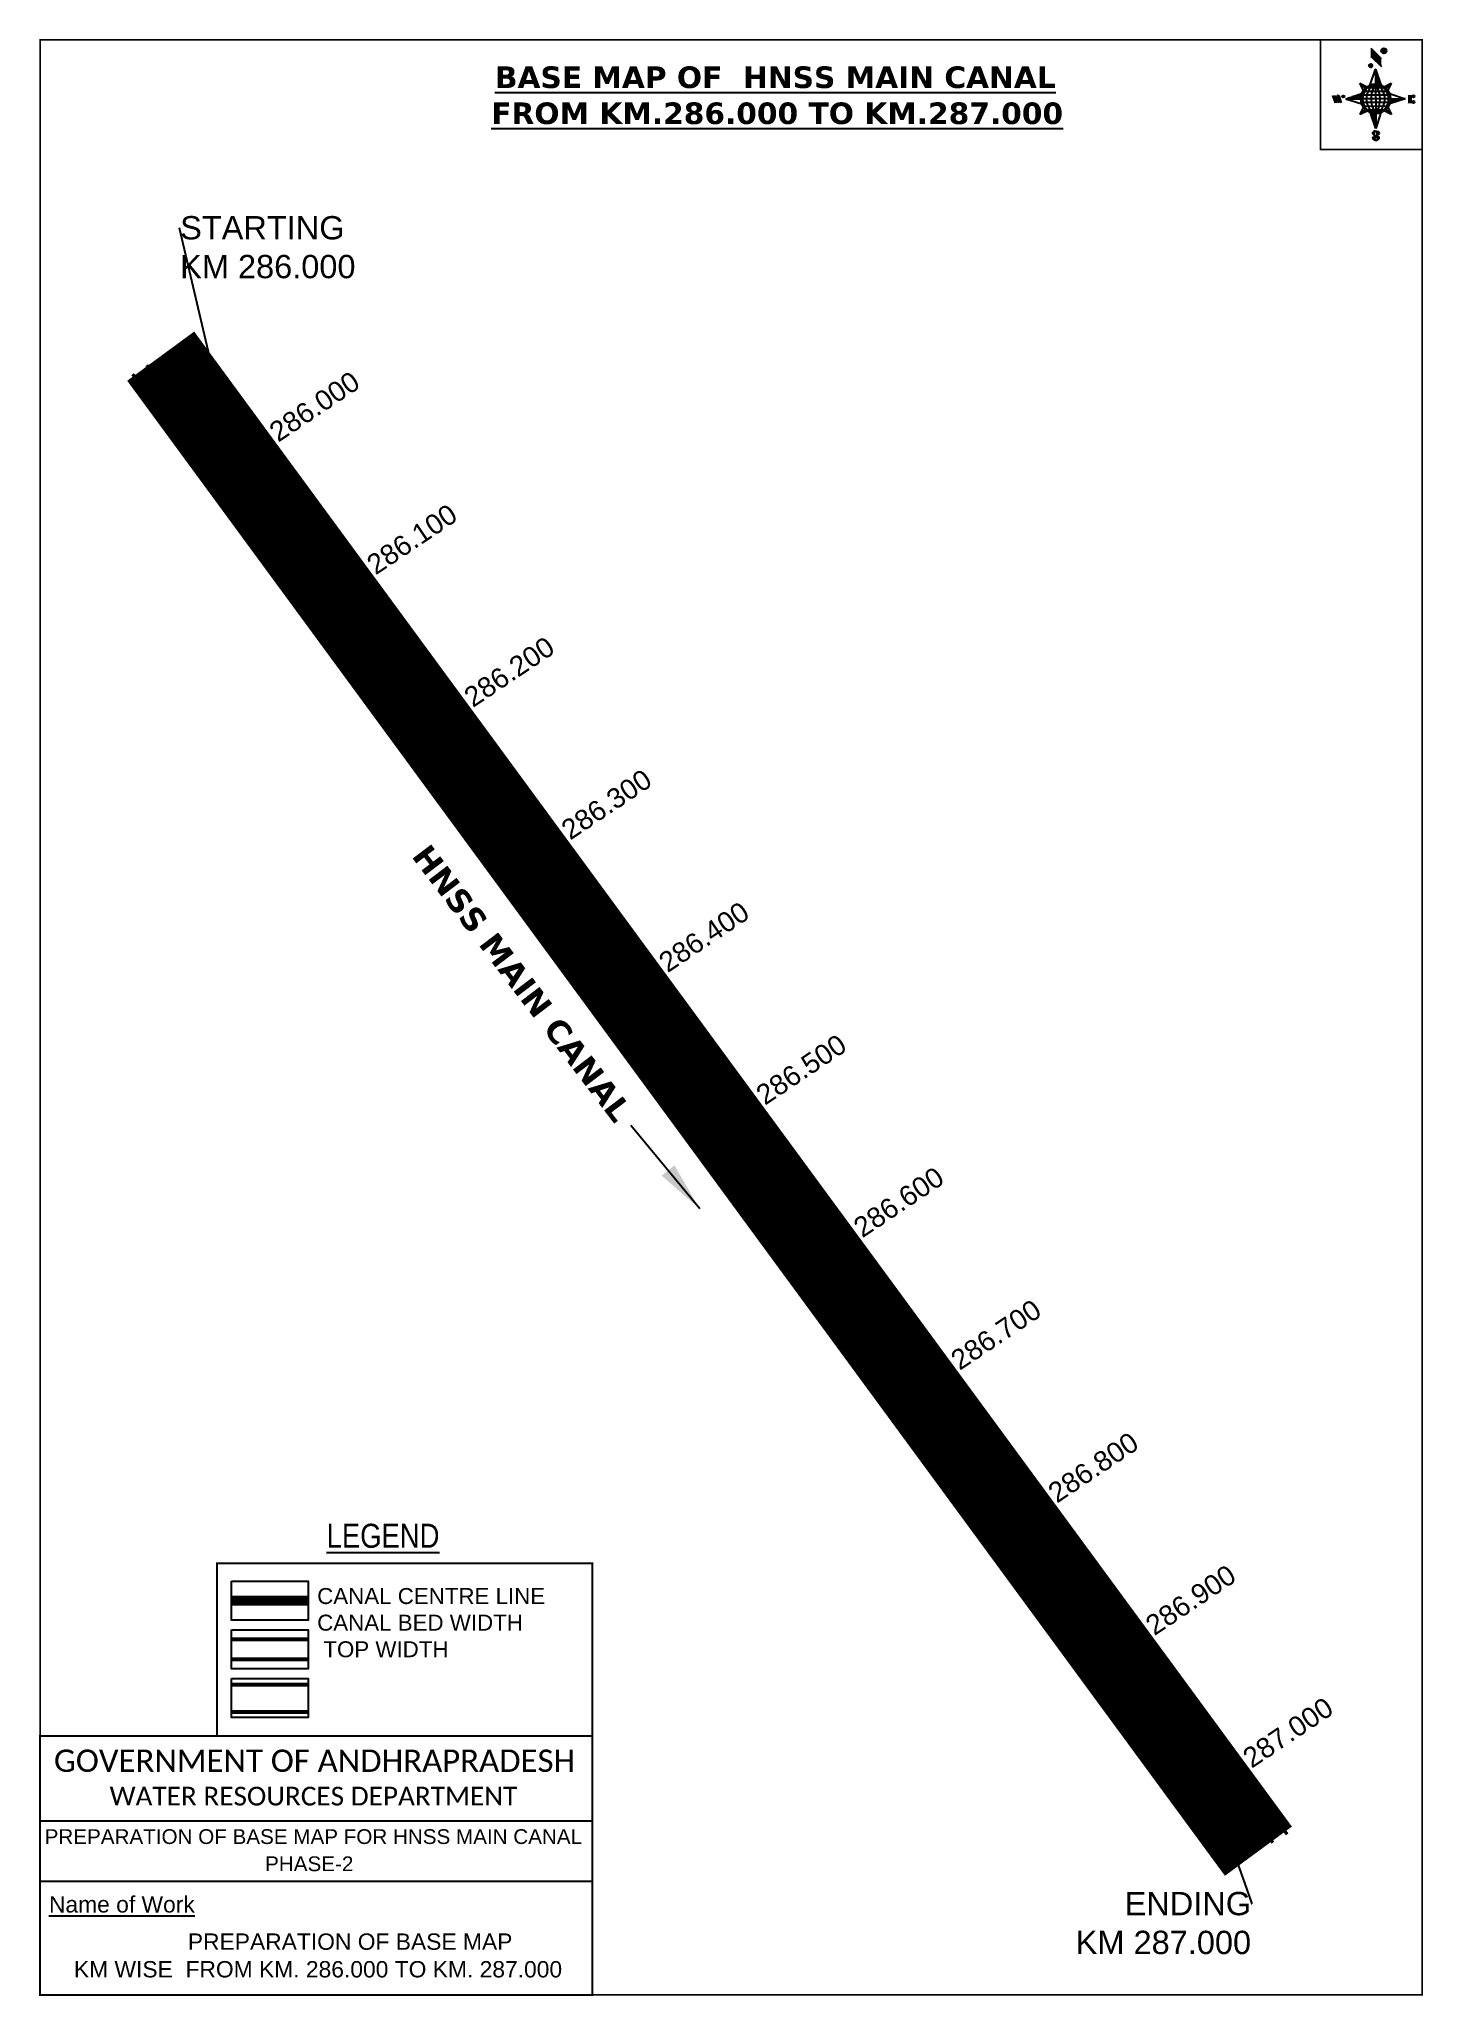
# Model space of a CAD drawing. Header units: inches. Extents: x 774218 to 775050, y 1591224 to 1592400.
import ezdxf
from ezdxf import colors
from ezdxf.entities.mleader import LeaderData, LeaderLine
from ezdxf.enums import TextEntityAlignment as Align
from ezdxf.math import Vec2, Vec3

# ---------------------------------------------------------------- set-up
doc = ezdxf.new("R2010")
doc.units = ezdxf.units.IN
doc.header["$LTSCALE"] = 15
doc.header["$MEASUREMENT"] = 0
doc.header["$PDMODE"] = 32
doc.header["$PDSIZE"] = 15
doc.linetypes.add('HIDDEN2', pattern=[0.1875, 0.125, -0.0625])
for name, color, linetype in [('AQUADUCT', 1, 'Continuous'), ('bord', 1, 'Continuous'), ('CANAL1', 7, 'Continuous'), ('CSMark', 72, 'Continuous'), ('DCBMS', 232, 'Continuous'), ('PAGE', 7, 'Continuous'), ('TEXT', 6, 'Continuous')]:
    doc.layers.add(name, color=color, linetype=linetype)
doc.styles.add('ARIALN', font='ARIALN.TTF')
doc.styles.get("Standard").update_dxf_attribs({"font": 'arial.ttf'})
doc.dimstyles.get("Standard").update_dxf_attribs({"dimtxt": 20, "dimasz": 0.18, "dimexe": 0.18, "dimexo": 0.0625, "dimgap": 0.09, "dimtad": 0, "dimtih": 1, "dimtoh": 1, "dimdec": 4, "dimzin": 0, "dimdsep": 46, "dimtxsty": 'Standard', "dimcen": 0.09, "dimadec": 0, "dimazin": 0, "dimtfac": 1, "dimtdec": 4, "dimtofl": 0, "dimtmove": 0, "dimatfit": 3, "dimfxl": 1, "dimtolj": 1, "dimtzin": 0, "dimarcsym": 0})
pattern_1 = [(267.297113149, (-8720374.938, 50637915.138), (10.5367255337, -0.497431438), [])]
pattern_2 = [(357.297113149, (-8720374.938, 50637915.138), (0.497431438, 10.5367255337), [])]

# ---------------------------------------------------------------- blocks, each defined once
blk = doc.blocks.new('*X26')
at = {"color": 0, "linetype": 'Continuous'}
for p, q in [((6321.6, 240.5), (6322.3, 241.2)), ((6321.6, 240.3), (6322.3, 241)), ((6321.6, 240.1), (6322.3, 240.8)), ((6321.6, 239.9), (6322.4, 240.7)), ((6321.6, 239.8), (6322.4, 240.6)), ((6321.6, 239.6), (6322.5, 240.5)), ((6321.6, 239.4), (6322.5, 240.3)), ((6321.6, 239.2), (6322.6, 240.2)), ((6321.7, 239.1), (6322.6, 240.1)), ((6321.8, 240.8), (6322.4, 241.4)), ((6321.8, 239), (6322.7, 240)), ((6321.8, 239), (6322.8, 239.9)), ((6321.9, 238.9), (6322.9, 239.8)), ((6322, 238.8), (6323, 239.7)), ((6322.1, 241.3), (6322.4, 241.6)), ((6322.1, 238.7), (6323.1, 239.6)), ((6322.2, 238.6), (6323.1, 239.6)), ((6322.3, 238.5), (6323.2, 239.5)), ((6322.4, 238.5), (6323.3, 239.4)), ((6322.5, 238.4), (6323.4, 239.3)), ((6322.7, 238.4), (6323.6, 239.3)), ((6322.8, 238.3), (6323.7, 239.2)), ((6322.9, 238.3), (6323.8, 239.1)), ((6323.1, 238.2), (6323.9, 239.1)), ((6323.2, 238.2), (6324, 239)), ((6323.3, 238.2), (6324.2, 239)), ((6323.5, 238.1), (6324.3, 238.9)), ((6323.7, 238.1), (6324.4, 238.9)), ((6323.8, 238.1), (6324.6, 238.8)), ((6324.1, 238.2), (6324.7, 238.8)), ((6324.3, 238.3), (6324.9, 238.8)), ((6324.6, 238.3), (6325.1, 238.8)), ((6324.8, 238.4), (6325.2, 238.8)), ((6325.1, 238.5), (6325.4, 238.8)), ((6325.4, 238.6), (6325.6, 238.8))]:
    blk.add_line(p, q, dxfattribs=at)
blk = doc.blocks.new('*X25')
at = {"color": 0, "linetype": 'Continuous'}
for p, q in [((6324.4, 240.3), (6324.5, 240.4)), ((6324.6, 240.3), (6324.8, 240.5)), ((6324.7, 240.2), (6325, 240.5)), ((6324.8, 240.2), (6325.2, 240.6)), ((6325, 240.1), (6325.5, 240.6)), ((6325.1, 240.1), (6325.6, 240.6)), ((6325.2, 240), (6325.8, 240.6)), ((6325.3, 240), (6326, 240.6)), ((6325.4, 239.9), (6326.1, 240.6)), ((6325.5, 239.8), (6326.2, 240.5)), ((6325.6, 239.8), (6326.3, 240.5)), ((6325.7, 239.7), (6326.5, 240.4)), ((6325.9, 239.6), (6326.6, 240.3)), ((6326, 239.5), (6326.7, 240.3)), ((6326, 239.4), (6326.8, 240.2)), ((6326.1, 239.3), (6327, 240.2)), ((6326.2, 239.3), (6327.1, 240.1)), ((6326.3, 239.2), (6327.1, 240)), ((6326.4, 239.1), (6327.2, 239.9)), ((6326.5, 239), (6327.3, 239.8)), ((6326.5, 238.9), (6327.4, 239.7)), ((6326.6, 238.8), (6327.5, 239.6)), ((6326.7, 238.7), (6327.5, 239.5)), ((6326.8, 238.6), (6327.6, 239.4)), ((6326.8, 238.5), (6327.7, 239.3)), ((6326.8, 236.5), (6327.4, 237)), ((6326.9, 238.3), (6327.8, 239.2)), ((6326.9, 238.2), (6327.9, 239.1)), ((6326.9, 236.8), (6327.6, 237.4)), ((6327, 238.1), (6327.8, 239)), ((6327, 237.9), (6327.8, 238.8)), ((6327, 237.8), (6327.8, 238.6)), ((6327, 237.6), (6327.8, 238.4)), ((6327, 237.4), (6327.8, 238.2)), ((6327, 237.3), (6327.8, 238)), ((6327, 237.1), (6327.8, 237.9))]:
    blk.add_line(p, q, dxfattribs=at)
blk = doc.blocks.new('H')
at = {"layer": 'bord', "extrusion": (0.000427885, 0.004792, 0.999988)}
h = blk.add_hatch(dxfattribs=at)
h.set_pattern_fill('LINE', color=8, scale=84.387686, angle=-2.7029, style=0)
h.set_pattern_definition(pattern_2)
h.paths.add_polyline_path([(-492, 786, -0.090992), (-448, 775), (-486, 912)])
h = blk.add_hatch(dxfattribs=at)
h.set_pattern_fill('LINE', color=8, scale=84.387686, angle=-92.7029, style=0)
h.set_pattern_definition(pattern_1)
h.paths.add_polyline_path([(-625, 665, -0.090992), (-615, 710), (-751, 671)])
h = blk.add_hatch(dxfattribs=at)
h.set_pattern_fill('LINE', color=8, scale=84.387686, angle=-2.7029, style=0)
h.set_pattern_definition(pattern_2)
h.paths.add_polyline_path([(-504, 533, -0.090992), (-549, 543), (-510, 406)])
h = blk.add_hatch(dxfattribs=at)
h.set_pattern_fill('LINE', color=8, scale=84.387686, angle=-92.7029, style=0)
h.set_pattern_definition(pattern_1)
h.paths.add_polyline_path([(-246, 647), (-372, 653, -0.090992), (-382, 609)])
for p, q in [((-519, 1020, -1217), (-435, 927, -1216)), ((-516, 1087, -1217), (-432, 994, -1217)), ((-538, 774, -1216), (-487, 906, -1216)), ((-487, 906, -1216), (-493, 780, -1216)), ((-487, 906, -1216), (-448, 769, -1216)), ((-865, 701, -1215), (-847, 638, -1215)), ((-847, 700, -1215), (-829, 637, -1215)), ((-829, 699, -1215), (-811, 636, -1215)), ((-829, 699, -1215), (-811, 698, -1215)), ((-811, 698, -1215), (-794, 635, -1215)), ((-752, 665, -1215), (-615, 704, -1215)), ((-627, 794, -1216), (-567, 760, -1216)), ((-627, 794, -1216), (-584, 747, -1215)), ((-599, 731, -1215), (-627, 794, -1216)), ((-421, 753, -1216), (-359, 781, -1216)), ((-359, 781, -1216), (-405, 739, -1216)), ((-359, 781, -1216), (-392, 721, -1215)), ((-379, 693, -1215), (-246, 641, -1215)), ((-213, 669, -1215), (-217, 601, -1215)), ((-752, 665, -1215), (-625, 659, -1215)), ((-619, 614, -1215), (-752, 665, -1215)), ((-639, 526, -1214), (-606, 585, -1215)), ((-639, 526, -1214), (-593, 568, -1215)), ((-577, 553, -1215), (-639, 526, -1214)), ((-511, 400, -1214), (-549, 537, -1214)), ((-460, 533, -1215), (-511, 400, -1214)), ((-505, 527, -1214), (-511, 400, -1214)), ((-371, 513, -1214), (-431, 546, -1215)), ((-371, 513, -1214), (-414, 560, -1215)), ((-399, 576, -1215), (-371, 513, -1214)), ((-246, 641, -1215), (-383, 603, -1215)), ((-373, 647, -1215), (-246, 641, -1215)), ((-197, 600, -1215), (-194, 668, -1215))]:
    blk.add_line(p, q, dxfattribs=at)
at = {"layer": 'bord', "color": 8, "linetype": 'ByBlock', "extrusion": (0.000427885, 0.004792, 0.999988)}
for p, q in [((-375, 679, -1215), (-620, 691, -1215)), ((-386, 711, -1215), (-605, 722, -1215)), ((-411, 744, -1216), (-578, 752, -1216)), ((-493, 780, -1216), (-505, 527, -1214)), ((-373, 647, -1215), (-625, 659, -1215)), ((-378, 616, -1215), (-623, 628, -1215)), ((-392, 585, -1215), (-611, 595, -1215)), ((-420, 555, -1215), (-587, 562, -1215))]:
    blk.add_line(p, q, dxfattribs=at)
at = {"layer": 'bord', "extrusion": (0.000427885, 0.004792, 0.999988), "elevation": -1212}
for points, const_width in [([(-522, 960), (-516, 1093)], 1.61), ([(-434, 933), (-428, 1066)], 1.61), ([(-870, 707), (-846, 706)], 0.642), ([(-829, 643), (-821, 678)], 0.642), ([(-793, 641), (-782, 694)], 0.642), ([(-223, 676), (-174, 673)], 0.706), ([(-829, 643), (-855, 644)], 0.642), ([(-811, 642), (-784, 641)], 0.642), ([(-177, 605), (-226, 607)], 0.706), ([(-195, 645), (-185, 644)], 0.706)]:
    blk.add_lwpolyline(points, dxfattribs=dict(at, const_width=const_width))
for points, const_width in [([(-414, 1073, 1), (-398, 1058, 1)], 22.3), ([(-530, 950, 1), (-520, 939, 1)], 14.8), ([(-776, 697, 1), (-769, 690, 1)], 8.9), ([(-180, 618, 1), (-173, 611, 1)], 9.79), ([(-178, 667, 1), (-171, 660, 1)], 9.79), ([(-490, 362, 1), (-498, 369, 1)], 11.1), ([(-525, 322, 1), (-533, 329, 1)], 11.1)]:
    blk.add_lwpolyline(points, format="xyb", close=True, dxfattribs=dict(at, const_width=const_width))
for points in [[(-537, 317), (-531, 310), (-520, 307), (-505, 307), (-494, 310), (-486, 318), (-487, 326), (-491, 333), (-494, 336), (-503, 341), (-522, 347), (-530, 352), (-534, 355), (-537, 363), (-537, 373), (-530, 381), (-520, 384), (-504, 384), (-493, 380), (-487, 373)], [(-522, 348), (-526, 354), (-528, 361), (-528, 371), (-526, 375), (-521, 381), (-515, 384)], [(-505, 307), (-499, 312), (-497, 319), (-497, 327), (-501, 335), (-509, 343)]]:
    blk.add_lwpolyline(points, dxfattribs=at)
at = {"layer": 'bord', "extrusion": (0.000427885, 0.004792, 0.999988)}
for centre, radius in [((-406, 1065, -1212), 22.3), ((-525, 944, -1212), 14.8), ((-773, 694, -1212), 8.9), ((-498, 659, -1212), 127), ((-177, 615, -1212), 9.79), ((-174, 663, -1212), 9.79), ((-494, 365, -1212), 11.1), ((-529, 325, -1212), 11.1)]:
    blk.add_circle(centre, radius, dxfattribs=at)
at = {"layer": 'bord', "color": 8, "linetype": 'ByBlock', "extrusion": (0.000427885, 0.004792, 0.999988)}
for centre, radius, start, end in [((-482, 658, -1212), 128, 94.9254, 259.6691), ((-437, 656, -1212), 141, 113.2864, 241.308), ((-316, 651, -1212), 222, 142.5892, 212.0053), ((-560, 662, -1212), 141, 293.2864, 61.308), ((-681, 668, -1212), 222, 322.5892, 32.0053), ((-515, 660, -1212), 128, 274.9254, 79.6691)]:
    blk.add_arc(centre, radius, start, end, dxfattribs=at)
at = {"layer": 'bord', "extrusion": (0.000427885, 0.004792, 0.999988)}
for points in [[(-516, 1093, -1212), (-431, 1000, -1212), (-519, 1026, -1212), (-434, 933, -1212)], [(-864, 707, -1212), (-846, 706, -1212), (-846, 644, -1212), (-829, 643, -1212)], [(-829, 705, -1212), (-811, 704, -1212), (-811, 642, -1212), (-793, 641, -1212)], [(-193, 674, -1212), (-197, 606, -1212), (-213, 675, -1212), (-216, 607, -1212)]]:
    blk.add_solid(points, dxfattribs=at)
at = {"layer": 'bord', "extrusion": (0.000427885, 0.004792, 0.999988), "xscale": 7.977342409717546, "yscale": 7.977342408231451, "zscale": 7.977342408476333, "rotation": 138.0840426661453}
for name, p in [('*X25', (38301, -31929, -1212)), ('*X26', (38314, -31951, -1212))]:
    blk.add_blockref(name, p, dxfattribs=at)

msp = doc.modelspace()

# ---------------------------------------------------------------- linework, layer by layer
at = {"layer": 'CANAL1', "color": 79, "const_width": 50}
msp.add_lwpolyline([(774291, 1592209.7), (774951.1, 1591310.9)], dxfattribs=at)
at = {"layer": 'CANAL1', "color": 200, "const_width": 2}
for points in [[(774307.9, 1592220.6), (774968.4, 1591321)], [(774274.1, 1592198.9), (774933.7, 1591300.8)]]:
    msp.add_lwpolyline(points, dxfattribs=at)
at = {"layer": 'CANAL1', "color": 1, "linetype": 'HIDDEN2', "ltscale": 8, "const_width": 5}
msp.add_lwpolyline([(774291, 1592209.7), (774951.1, 1591310.9)], dxfattribs=at)
at = {"layer": 'CANAL1', "color": 5, "const_width": 2}
for points in [[(774299.4, 1592215.1), (774959.8, 1591316)], [(774282.6, 1592204.3), (774942.4, 1591305.8)]]:
    msp.add_lwpolyline(points, dxfattribs=at)
at = {"layer": 'CANAL1', "color": 1, "linetype": 'HIDDEN2', "ltscale": 100, "const_width": 6, "elevation": -0.4}
msp.add_lwpolyline([(774379.6, 1591461.5), (774333.6, 1591461.5)], dxfattribs=at)
at = {"layer": 'CANAL1', "color": 5, "const_width": 2.4, "elevation": -0.4}
for points in [[(774379.6, 1591438.3), (774333.6, 1591438.3)], [(774379.6, 1591426.3), (774333.6, 1591426.3)]]:
    msp.add_lwpolyline(points, dxfattribs=at)
at = {"layer": 'CANAL1', "color": 200, "const_width": 2.4, "elevation": -0.4}
for points in [[(774379.6, 1591411.1), (774333.6, 1591411.1)], [(774379.6, 1591394.6), (774333.6, 1591394.6)]]:
    msp.add_lwpolyline(points, dxfattribs=at)
at = {"layer": 'CSMark', "color": 3}
for p in [(774336.8, 1592147.3), (774395.4, 1592067.6), (774453.9, 1591987.9), (774512.4, 1591908.2), (774571, 1591828.5), (774629.5, 1591748.8), (774688.1, 1591669.1), (774746.6, 1591589.3), (774805.1, 1591509.6), (774863.7, 1591429.9), (774922.2, 1591350.2)]:
    msp.add_point(p, dxfattribs=at)
at = {"layer": 'PAGE', "const_width": 1}
msp.add_lwpolyline([(775049.5, 1591224.5), (775049.5, 1592399.8), (774218.5, 1592399.8), (774218.5, 1591224.5), (775049.5, 1591224.5)], dxfattribs=at)
at = {"layer": 'PAGE'}
for points, const_width in [([(775049.5, 1592399.8), (774988.4, 1592399.8), (774988.4, 1592334), (775049.5, 1592334)], 1), ([(774324.8, 1591484), (774550.6, 1591484), (774550.6, 1591380.2), (774324.8, 1591380.2)], 1.2), ([(774218.5, 1591380.2), (774550.6, 1591380.2), (774550.6, 1591224.5), (774218.5, 1591224.5)], 1.2)]:
    msp.add_lwpolyline(points, close=True, dxfattribs=dict(at, const_width=const_width))
at = {"layer": 'PAGE', "elevation": -0.4}
for points in [[(774333.6, 1591473.3), (774379.6, 1591473.3), (774379.6, 1591449.8), (774333.6, 1591449.8)], [(774333.6, 1591444), (774379.6, 1591444), (774379.6, 1591420.5), (774333.6, 1591420.5)], [(774333.6, 1591414.8), (774379.6, 1591414.8), (774379.6, 1591391.2), (774333.6, 1591391.2)]]:
    msp.add_lwpolyline(points, close=True, dxfattribs=at)
at = {"layer": 'PAGE'}
for points in [[(774218.5, 1591329.2), (774550.6, 1591329.2)], [(774218.5, 1591292.8), (774550.6, 1591292.8)]]:
    msp.add_lwpolyline(points, dxfattribs=at)

# ---------------------------------------------------------------- block references
at = {"layer": 'AQUADUCT', "color": 1, "xscale": 0.0703495379661093, "yscale": 0.07034953800030053, "zscale": 0.07034953795990817, "rotation": 3.078330607406165}
msp.add_blockref('H', (775059.1, 1592320.4, 85.4), dxfattribs=at)

# ---------------------------------------------------------------- texts
at = {"layer": 'CANAL1', "insert": (774452, 1591918.3), "char_height": 14, "width": 205.129, "attachment_point": 1, "rotation": 307.257}
msp.add_mtext('\\pi0.96322;{\\fVerdana|b1|i0|c0|p34;HNSS MAIN CANAL}', dxfattribs=at)
at = {"layer": 'CSMark', "color": 1}
for s, p in [('286.000', (774358.3, 1592162.6)), ('286.100', (774416.9, 1592082.8)), ('286.200', (774475.4, 1592003.1)), ('286.300', (774533.9, 1591923.4)), ('286.400', (774592.5, 1591843.7)), ('286.500', (774651, 1591764)), ('286.600', (774709.6, 1591684.3)), ('286.700', (774768.1, 1591604.6)), ('286.800', (774826.6, 1591524.8)), ('286.900', (774885.2, 1591445.1)), ('287.000', (774943.7, 1591365.4))]:
    msp.add_text(s, height=12, rotation=33.8916, dxfattribs=at).set_placement(p, align=Align.MIDDLE_LEFT)
at = {"layer": 'PAGE', "extrusion": (0.000201441, 0.004807, 0.999988), "style": 'ARIALN'}
msp.add_text('%%ULEGEND', height=14.4, rotation=359.9999, dxfattribs=at).set_placement((774424.7, 1591481.4, 7806.1), align=Align.MIDDLE)
at = {"layer": 'PAGE', "extrusion": (0.000201441, 0.004807, 0.999988)}
for s, height, p in [('PREPARATION OF BASE MAP FOR HNSS MAIN CANAL', 8.878, (774221.2, 1591296.1, 7805.1)), ('%%UName of Work', 9.822, (774223.8, 1591254.9, 7803.8))]:
    msp.add_text(s, height=height, rotation=359.9999, dxfattribs=at).set_placement(p)
for s, height, p in [('PHASE-2', 8.88, (774380.3, 1591284.2, 7805.1)), ('PREPARATION OF BASE MAP', 9.822, (774404.9, 1591237.4, 7803.9)), ('KM WISE  FROM KM. 286.000 TO KM. 287.000', 9.822, (774385.6, 1591220.8, 7803.9))]:
    msp.add_text(s, height=height, rotation=359.9999, dxfattribs=at).set_placement(p, align=Align.MIDDLE_CENTER)
at = {"layer": 'PAGE', "extrusion": (0.000201441, 0.004807, 0.999988), "attachment_point": 1, "text_direction": (1, -1e-06, -0.000201)}
for s, insert, char_height, width in [('CANAL CENTRE LINE CANAL BED WIDTH {\\H2.3717x; }\\P TOP WIDTH{\\H1.9152x; }', (774385.1, 1591469.1, -0.4), 9.6, 168.926), ('\\pi3.5885;{\\fCalibri|b0|i0|c0|p34;\\H1.3333x;GOVERNMENT OF ANDHRAPRADESH\\P\\pi37.073;\\H0.83998x;WATER RESOURCES DEPARTMENT}', (774223.2, 1591372, -1.3), 10.059, 321.276)]:
    msp.add_mtext(s, dxfattribs=dict(at, insert=insert, char_height=char_height, width=width))
at = {"layer": 'TEXT', "color": 1, "insert": (774470.2, 1592383.9), "char_height": 13, "width": 379.826, "attachment_point": 1}
msp.add_mtext('\\pi21.755;{\\fVerdana|b1|i0|c0|p34;\\LBASE MAP OF  HNSS MAIN CANAL \\P\\pi19.564;FROM KM.286.000 TO KM.287.000}', dxfattribs=at)

# ---------------------------------------------------------------- leaders
at = {"layer": 'CANAL1'}
msp.add_leader([(774615.2, 1591697), (774573.7, 1591747.2)], dimstyle='Standard', override={"dimasz": 30, "dimgap": 0.09, "dimtad": 0}, dxfattribs=at)
at = {"layer": 'DCBMS', "color": 5}
ml = msp.add_multileader_mtext('Standard', dxfattribs=at)
ml.set_content('STARTING\\PKM 286.000', color=5)
ml.set_leader_properties()
ml.build(insert=Vec2(0, 0))
ml.multileader.update_dxf_attribs({"dogleg_length": 0.36, "arrow_head_size": 20})
ctx = ml.context
ctx.base_point, ctx.char_height, ctx.arrow_head_size, ctx.landing_gap_size, ctx.plane_origin = Vec3(774302.6, 1592286.7), 14, 20, 0.09, Vec3(774473.5, 1592359.5)
notes = []
notes.append((ctx, [(1, (1, 1, 0), (774302.3, 1592286.7), (1, 0), 0.36, [(0, [(774335.5, 1592144.9)], 0, [])])]))
ctx.mtext.insert, ctx.mtext.flow_direction = Vec3(774302.7, 1592293.9), 5
for ctx, leaders in notes:
    for number, flags, end, landing, length, lines in leaders:
        leader = LeaderData()
        leader.index, (leader.has_last_leader_line, leader.has_dogleg_vector, leader.attachment_direction) = number, flags
        leader.last_leader_point, leader.dogleg_vector, leader.dogleg_length = Vec3(end), Vec3(landing), length
        for number, points, colour, breaks in lines:
            line = LeaderLine()
            line.index, line.vertices, line.color, line.breaks = number, Vec3.list(points), colors.encode_raw_color(colour), breaks
            leader.lines.append(line)
        ctx.leaders.append(leader)

# ---------------------------------------------------------------- next in the draw order: leaders
ml = msp.add_multileader_mtext('Standard', dxfattribs=at)
ml.set_content('ENDING \\PKM 287.000', color=5)
ml.set_leader_properties()
ml.build(insert=Vec2(0, 0))
ml.multileader.update_dxf_attribs({"dogleg_length": 0.36, "arrow_head_size": 20})
ctx = ml.context
ctx.base_point, ctx.char_height, ctx.arrow_head_size, ctx.landing_gap_size, ctx.plane_origin = Vec3(774843.5, 1591279.3), 14, 20, 0.09, Vec3(774987.1, 1591491.6)
ctx.text_align_type = 2
notes = []
notes.append((ctx, [(0, (1, 1, 0), (774947.1, 1591279.3), (-1, 0), 0.36, [(0, [(774922.5, 1591349.5)], 0, [])])]))
ctx.mtext.insert, ctx.mtext.width, ctx.mtext.alignment, ctx.mtext.flow_direction = Vec3(774946.7, 1591286.4), 109.049, 3, 5
ctx.mtext.has_bg_fill, ctx.mtext.bg_color, ctx.mtext.bg_scale_factor, ctx.mtext.bg_transparency, ctx.mtext.use_window_bg_color = 1, -1027028792, 1.5, 0, 1
for ctx, leaders in notes:
    for number, flags, end, landing, length, lines in leaders:
        leader = LeaderData()
        leader.index, (leader.has_last_leader_line, leader.has_dogleg_vector, leader.attachment_direction) = number, flags
        leader.last_leader_point, leader.dogleg_vector, leader.dogleg_length = Vec3(end), Vec3(landing), length
        for number, points, colour, breaks in lines:
            line = LeaderLine()
            line.index, line.vertices, line.color, line.breaks = number, Vec3.list(points), colors.encode_raw_color(colour), breaks
            leader.lines.append(line)
        ctx.leaders.append(leader)

doc.saveas('drawing.dxf')
